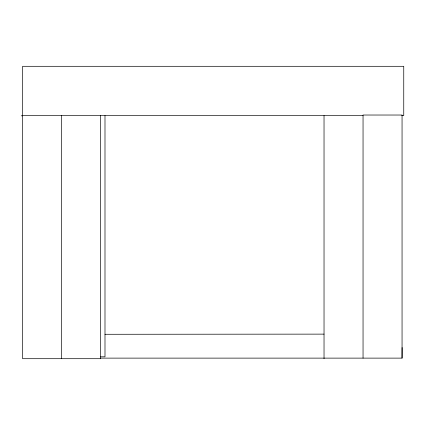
<?xml version="1.0" encoding="UTF-8"?>
<svg xmlns="http://www.w3.org/2000/svg" width="425" height="425" viewBox="0 0 425 425"><rect width="100%" height="100%" fill="white"/><g stroke="black" fill="none" stroke-linecap="round" stroke-linejoin="round"><path stroke-width="0.64" d="M401.763 115.595L403.75 115.595L403.75 66.305L22.621 66.305L22.621 358.695L100.704 358.695L100.651 358.121L402.055 358.121L402.114 347.549M21.25 115.797L22.621 115.797M22.621 115.595L363.046 115.595M104.991 334.284L324.031 334.13M100.645 356.819L104.991 356.819L104.991 115.595M402.055 358.121L402.055 115.026L363.046 115.026L363.046 358.121M324.031 115.595L324.031 358.695M100.645 115.595L100.645 358.695M61.636 115.595L61.636 358.695"/></g></svg>
